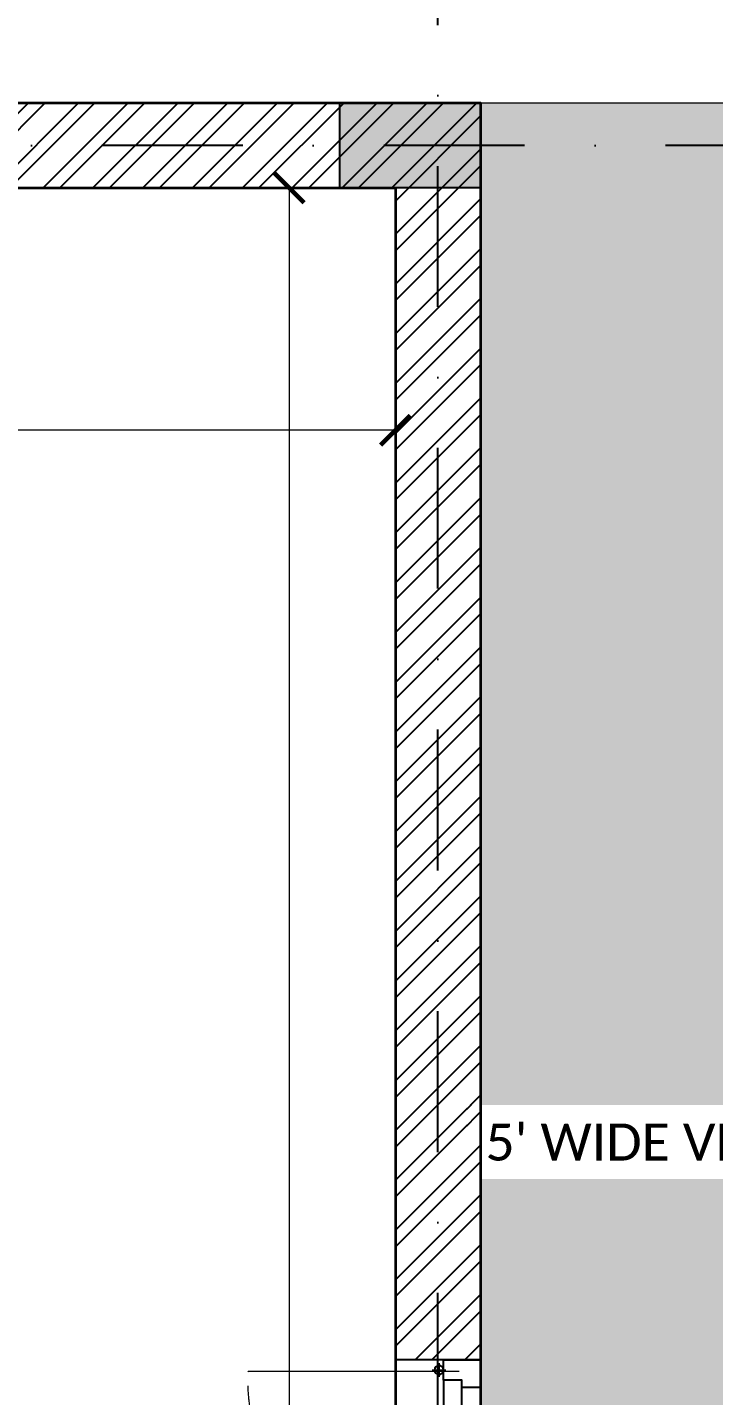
# Model space of a CAD drawing. Header units: millimetres. Extents: x -10000 to 124200, y -12045 to 23620.
# Drawn here: x 111545 to 113401, y 10123 to 13825 of the extents above; entities that cross this region are included whole.
import ezdxf
from ezdxf.enums import TextEntityAlignment as Align

# ---------------------------------------------------------------- set-up
doc = ezdxf.new("R2010")
doc.units = ezdxf.units.MM
doc.header["$LTSCALE"] = 150
for name, pattern in [('1625_East Villa$0$DASHED', [0.75, 0.5, -0.25]), ('1625E_Grid$0$DASHDOTX2', [50.8, 25.4, -12.7, 0, -12.7]), ('3BHK-W(SB)$0$HIDDEN', [0.375, 0.25, -0.125]), ('HIDDENX2', [19.05, 12.7, -6.35])]:
    doc.linetypes.add(name, pattern=pattern)
for name, color, linetype in [('1625_East Villa$0$ad-Door', 11, 'Continuous'), ('1625_East Villa$0$ad-Text main', 7, 'Continuous'), ('1625_East Villa$0$ad-Text Main_Door&window Label', 7, 'Continuous'), ('1625_East Villa$0$ad-Verandah', 33, 'Continuous'), ('1625_East Villa$0$ad-Wall', 240, 'Continuous'), ('1625_East Villa$0$ad-Wall hatch', 8, 'Continuous'), ('1625E_Columns$0$ad-Column', 3, 'Continuous'), ('1625E_Columns$0$ad-Column Hatch', 125, 'Continuous'), ('1625E_Grid$0$ad-Grid', 8, '1625E_Grid$0$DASHDOTX2')]:
    doc.layers.add(name, color=color, linetype=linetype)
doc.layers.add('ad-Dimension', color=6, linetype='Continuous', lineweight=0)
doc.layers.add('ad-Framing', color=4, linetype='Continuous', lineweight=35)
doc.styles.add('1625_East Villa$0$New Text Style', font='arial.ttf', dxfattribs={"height": 100})
doc.styles.add('1625_East Villa$0$Standard', font='calibril.ttf')
doc.styles.add('ROMANS-TITLE', font='arial.ttf', dxfattribs={"width": 0.8})
doc.styles.get("Standard").update_dxf_attribs({"font": 'arial.ttf'})
doc.dimstyles.new('A-75-DIM-INT (Framing)', dxfattribs={"dimscale": 100, "dimtxt": 1.5, "dimasz": 1, "dimexe": 0, "dimexo": 0, "dimgap": 0.5, "dimtad": 0, "dimdec": 0, "dimdsep": 46, "dimtxsty": 'ROMANS-TITLE', "dimblk": 'ARCHTICK', "dimcen": 0.025, "dimclrd": 5, "dimclre": 5, "dimclrt": 256, "dimazin": 2, "dimtfac": 1, "dimtdec": 0, "dimtmove": 1, "dimatfit": 0, "dimldrblk": 'ARCHTICK', "dimfxl": 1, "dimtfill": 1, "dimtolj": 1, "dimtzin": 0, "dimarcsym": 0})

# ---------------------------------------------------------------- blocks, each defined once
blk = doc.blocks.new('1625_East Villa$0$zw$3849')
at = {"layer": '1625_East Villa$0$ad-Text main', "insert": (12845.7, 10808.6), "char_height": 100, "width": 1424.195, "attachment_point": 5, "style": '1625_East Villa$0$Standard', "bg_fill": 2}
blk.add_mtext("\\pxqj;5' WIDE VERANDAH", dxfattribs=at)
blk = doc.blocks.new('*U137')
for p, q in [((495.7, -26.7), (495.7, -50)), ((704.3, -26.7), (704.3, -50)), ((27.6, -130.7), (27.6, -93.9)), ((495.7, -123.3), (495.7, -100)), ((704.3, -123.3), (704.3, -100)), ((1172.4, -130.7), (1172.4, -93.9)), ((9.2, -112.3), (46, -112.3)), ((1190.8, -112.3), (1154, -112.3))]:
    blk.add_line(p, q)
at = {"color": 8, "lineweight": 0}
for p, q in [((31.6, -57.1), (31.6, -628.6)), ((1168.4, -57.1), (1168.4, -628.6))]:
    blk.add_line(p, q, dxfattribs=at)
for points in [[(55.3, -100), (0, -100), (0, 0), (75, 0), (75, -50), (55.3, -50)], [(1144.7, -100), (1200, -100), (1200, 0), (1125, 0), (1125, -50), (1144.7, -50)], [(55.3, -100), (600, -100), (600, -50), (55.3, -50)], [(1144.7, -100), (600, -100), (600, -50), (1144.7, -50)]]:
    blk.add_lwpolyline(points, close=True)
for points in [[(514.1, -50), (514.1, -7), (415.9, -7), (415.9, -19.3), (514.1, -28.4)], [(685.9, -50), (685.9, -7), (784.1, -7), (784.1, -19.3), (685.9, -28.4)], [(514.1, -100), (514.1, -143), (415.9, -143), (415.9, -130.7), (514.1, -121.6)], [(685.9, -100), (685.9, -143), (784.1, -143), (784.1, -130.7), (685.9, -121.6)]]:
    blk.add_lwpolyline(points)
for centre in [(27.6, -112.3), (1172.4, -112.3)]:
    blk.add_circle(centre, 12.3)
at = {"color": 8, "linetype": '1625_East Villa$0$DASHED', "lineweight": 0}
for centre, start, end in [((49, -77.6), 268.1881, 1.8119), ((1151, -77.6), 178.1881, 271.8119)]:
    blk.add_arc(centre, 551.3, start, end, dxfattribs=at)
at = {"layer": '1625_East Villa$0$ad-Text Main_Door&window Label'}
blk.add_line((600, 125), (600, -230), dxfattribs=at)
blk.add_circle((600, 245), 120, dxfattribs=at)
at = {"layer": '1625_East Villa$0$ad-Text Main_Door&window Label', "style": '1625_East Villa$0$New Text Style'}
blk.add_attdef('D1', text='', height=100, dxfattribs=at).set_placement((600, 245), align=Align.MIDDLE_CENTER)
blk = doc.blocks.new('1625_East Villa$0$zw$42B5')
at = {"layer": '1625_East Villa$0$ad-Wall hatch', "transparency": 33554610}
h = blk.add_hatch(dxfattribs=at)
h.set_pattern_fill('ANSI32', color=256, scale=10)
h.set_pattern_definition([(45, (-1040635.14, 674820.02), (-67.351921, 67.351921), []), (45, (-1040590.24, 674820.02), (-67.351921, 67.351921), [])])
h.paths.add_polyline_path([(12120, 13620), (12120, 10220), (11890, 10220), (11890, 13390), (7240, 13390), (7240, 8645), (4245, 8645), (4245, 8875), (4445, 8875), (4445, 9370), (4560, 9370), (4560, 8760), (7010, 8760), (7010, 10500), (6360, 10500), (6360, 10615), (7010, 10615), (7010, 13390), (4560, 13390), (4560, 10615), (5560, 10615), (5560, 10500), (4445, 10500), (4445, 13390), (230, 13390), (230, 8875), (3345, 8875), (3345, 8645), (3060, 8645), (3060, 4745), (3345, 4745), (3345, 4515), (230, 4515), (230, 230), (4995, 230), (4995, 3130), (6060, 3130), (6060, 3015), (5110, 3015), (5110, 230), (8310, 230), (8310, 3015), (6860, 3015), (6860, 3130), (8310, 3130), (8310, 4630), (5110, 4630), (5110, 3930), (4995, 3930), (4995, 4515), (4245, 4515), (4245, 4745), (8540, 4745), (8540, 230), (9240, 230), (9240, 0), (0, 0), (0, 4745), (2830, 4745), (2830, 8645), (0, 8645), (0, 13620)])
at = {"layer": '1625_East Villa$0$ad-Wall'}
blk.add_lwpolyline([(0, 13620), (12120, 13620), (12120, 10220), (11890, 10220), (11890, 13390), (7240, 13390), (7240, 8645)], dxfattribs=at)
at = {"layer": '1625_East Villa$0$ad-Door', "ltscale": 5}
ref = blk.add_blockref('*U137', (12120, 9020), dxfattribs=dict(at, xscale=-1, rotation=270))
ref.add_attrib('D1', 'MD', dxfattribs={"layer": '1625_East Villa$0$ad-Text Main_Door&window Label', "height": 100, "rotation": 1170, "style": '1625_East Villa$0$New Text Style'}).set_placement((12365, 9620), align=Align.MIDDLE_CENTER)
blk = doc.blocks.new('1625_East Villa$0$zw$959F')
at = {"transparency": 33554559}
h = blk.add_hatch(color=43, dxfattribs=at)
h.dxf.hatch_style = 1
h.paths.add_polyline_path([(0, 0), (1520, 0), (1520, -4975), (0, -4975)])
at = {"layer": '1625_East Villa$0$ad-Verandah', "lineweight": 9}
blk.add_lwpolyline([(0, 0), (1520, 0), (1520, -4975), (0, -4975)], close=True, dxfattribs=at)
blk = doc.blocks.new('1625E_Columns$0$zw$6AA0')
at = {"layer": '1625E_Columns$0$ad-Column Hatch', "transparency": 33554687}
h = blk.add_hatch(color=256, dxfattribs=at)
h.dxf.hatch_style = 1
h.paths.add_polyline_path([(0, -230), (380, -230), (380, 0), (0, 0)])
at = {"layer": '1625E_Columns$0$ad-Column'}
blk.add_lwpolyline([(0, -230), (380, -230), (380, 0), (0, 0)], close=True, dxfattribs=at)
blk = doc.blocks.new('1625E_Columns')
at = {"layer": '1625E_Columns$0$ad-Column', "xscale": -1, "rotation": 359.9999999999997}
blk.add_blockref('1625E_Columns$0$zw$6AA0', (12120, 13620), dxfattribs=at)
blk = doc.blocks.new('1625_East Villa')
at = {"layer": '1625_East Villa$0$ad-Verandah'}
blk.add_blockref('1625_East Villa$0$zw$959F', (12120, 13620), dxfattribs=at)
at = {"layer": '1625_East Villa$0$ad-Text main'}
blk.add_blockref('1625_East Villa$0$zw$3849', (0, 0), dxfattribs=at)
at = {"layer": '1625_East Villa$0$ad-Wall'}
blk.add_blockref('1625_East Villa$0$zw$42B5', (0, 0), dxfattribs=at)
blk.add_blockref('1625E_Columns', (0, 0))
blk = doc.blocks.new('1625E_Grid')
at = {"layer": '1625E_Grid$0$ad-Grid', "ltscale": 0.1}
for points in [[(12005, -4460), (12005, 16170)], [(16050, 13505), (-1950, 13505)]]:
    blk.add_lwpolyline(points, dxfattribs=at)
blk = doc.blocks.new('zw$B3AB')
at = {"layer": 'ad-Framing'}
for points in [[(0, 0), (12120, 0), (12120, -13620), (0, -13620), (0, -8875), (2830, -8875), (2830, -4975), (0, -4975)], [(230, -230), (11890, -230), (11890, -13390), (230, -13390), (230, -9105), (4730, -9105), (4730, -8875), (3060, -8875), (3060, -4745), (230, -4745)]]:
    blk.add_lwpolyline(points, close=True, dxfattribs=at)
blk = doc.blocks.new('_ArchTick')
at = {"color": 0, "linetype": 'ByBlock', "const_width": 0.15}
blk.add_lwpolyline([(-0.5, -0.5), (0.5, 0.5)], dxfattribs=at)
blk = doc.blocks.new('*D11')
at = {"layer": 'ad-Dimension', "linetype": '3BHK-W(SB)$0$HIDDEN', "lineweight": -2, "transparency": 16777216}
for p, q in [((0, -80), (0, -655.4)), ((11660, -80), (11660, -655.4))]:
    blk.add_line(p, q, dxfattribs=at)
at = {"layer": 'ad-Dimension', "lineweight": -2, "transparency": 16777216}
for p, q in [((0, -655.4), (5570.1, -655.4)), ((11660, -655.4), (6089.9, -655.4))]:
    blk.add_line(p, q, dxfattribs=at)
at = {"layer": 'Defpoints', "color": 0, "transparency": 16777216}
for p in [(0, 0), (11660, 0), (0, -655.4)]:
    blk.add_point(p, dxfattribs=at)
at = {"layer": 'ad-Dimension', "lineweight": -2, "transparency": 16777216, "xscale": 80, "yscale": 80, "zscale": 80, "rotation": 180}
blk.add_blockref('_ArchTick', (0, -655.4), dxfattribs=at)
at = {"layer": 'ad-Dimension', "lineweight": -2, "transparency": 16777216, "xscale": 80, "yscale": 80, "zscale": 80}
blk.add_blockref('_ArchTick', (11660, -655.4), dxfattribs=at)
at = {"layer": 'ad-Dimension', "transparency": 16777216, "insert": (5830, -655.4), "char_height": 120, "attachment_point": 5, "bg_fill": 3, "box_fill_scale": 1.1, "bg_fill_color": 257, "bg_fill_transparency": 0}
blk.add_mtext('\\A1;11660', dxfattribs=at)
blk = doc.blocks.new('*D12')
at = {"layer": 'ad-Dimension', "linetype": '3BHK-W(SB)$0$HIDDEN', "lineweight": -2, "transparency": 16777216}
for p, q in [((11580, 0), (11372.8, 0)), ((11580, -13160), (11372.8, -13160))]:
    blk.add_line(p, q, dxfattribs=at)
at = {"layer": 'ad-Dimension', "lineweight": -2, "transparency": 16777216}
for p, q in [((11372.8, 0), (11372.8, -6320.1)), ((11372.8, -13160), (11372.8, -6839.9))]:
    blk.add_line(p, q, dxfattribs=at)
at = {"layer": 'Defpoints', "color": 0, "transparency": 16777216}
for p in [(11660, 0), (11372.8, -13160), (11660, -13160)]:
    blk.add_point(p, dxfattribs=at)
at = {"layer": 'ad-Dimension', "lineweight": -2, "transparency": 16777216, "xscale": 80, "yscale": 80, "zscale": 80}
for p, rotation in [((11372.8, 0), 90), ((11372.8, -13160), 270)]:
    blk.add_blockref('_ArchTick', p, dxfattribs=dict(at, rotation=rotation))
at = {"layer": 'ad-Dimension', "transparency": 16777216, "insert": (11372.8, -6580), "char_height": 120, "attachment_point": 5, "rotation": 90, "bg_fill": 3, "box_fill_scale": 1.1, "bg_fill_color": 257, "bg_fill_transparency": 0}
blk.add_mtext('\\A1;13160', dxfattribs=at)
blk = doc.blocks.new('zw$2F65')
at = {"layer": 'ad-Dimension'}
dim = blk.add_linear_dim(base=(0, -655.4), p1=(11660, 0), p2=(0, 0), dimstyle='A-75-DIM-INT (Framing)', override={"dimscale": 80, "dimexo": 1, "dimtxsty": 'Standard', "dimblk": 'ArchTick', "dimclrd": 256, "dimclre": 256, "dimfxl": 10, "dimtfill": 1, "dimtfillclr": 0}, dxfattribs=at)
dim.commit()
dim.dimension.update_dxf_attribs({"geometry": '*D11', "text_midpoint": (5830, -655.4)})
dim = blk.add_linear_dim(base=(11372.8, -13160), p1=(11660, 0), p2=(11660, -13160), angle=90, dimstyle='A-75-DIM-INT (Framing)', override={"dimscale": 80, "dimexo": 1, "dimtxsty": 'Standard', "dimblk": 'ArchTick', "dimclrd": 256, "dimclre": 256, "dimfxl": 10, "dimtfill": 1, "dimtfillclr": 0}, dxfattribs=at)
dim.commit()
dim.dimension.update_dxf_attribs({"geometry": '*D12', "text_midpoint": (11372.8, -6580)})

msp = doc.modelspace()

# ---------------------------------------------------------------- block references
at = {"linetype": 'HIDDENX2', "ltscale": 0.09}
msp.add_blockref('1625_East Villa', (100650, 0), dxfattribs=at)

# ---------------------------------------------------------------- next in the draw order: block references
at = {"layer": 'ad-Framing', "linetype": 'HIDDENX2', "ltscale": 0.09}
msp.add_blockref('1625E_Grid', (100650, 0), dxfattribs=at)

# ---------------------------------------------------------------- next in the draw order: block references
at = {"layer": 'ad-Framing'}
msp.add_blockref('zw$B3AB', (100650, 13620), dxfattribs=at)

# ---------------------------------------------------------------- next in the draw order: block references
at = {"layer": 'ad-Dimension'}
msp.add_blockref('zw$2F65', (100880, 13390), dxfattribs=at)

doc.saveas('drawing.dxf')
